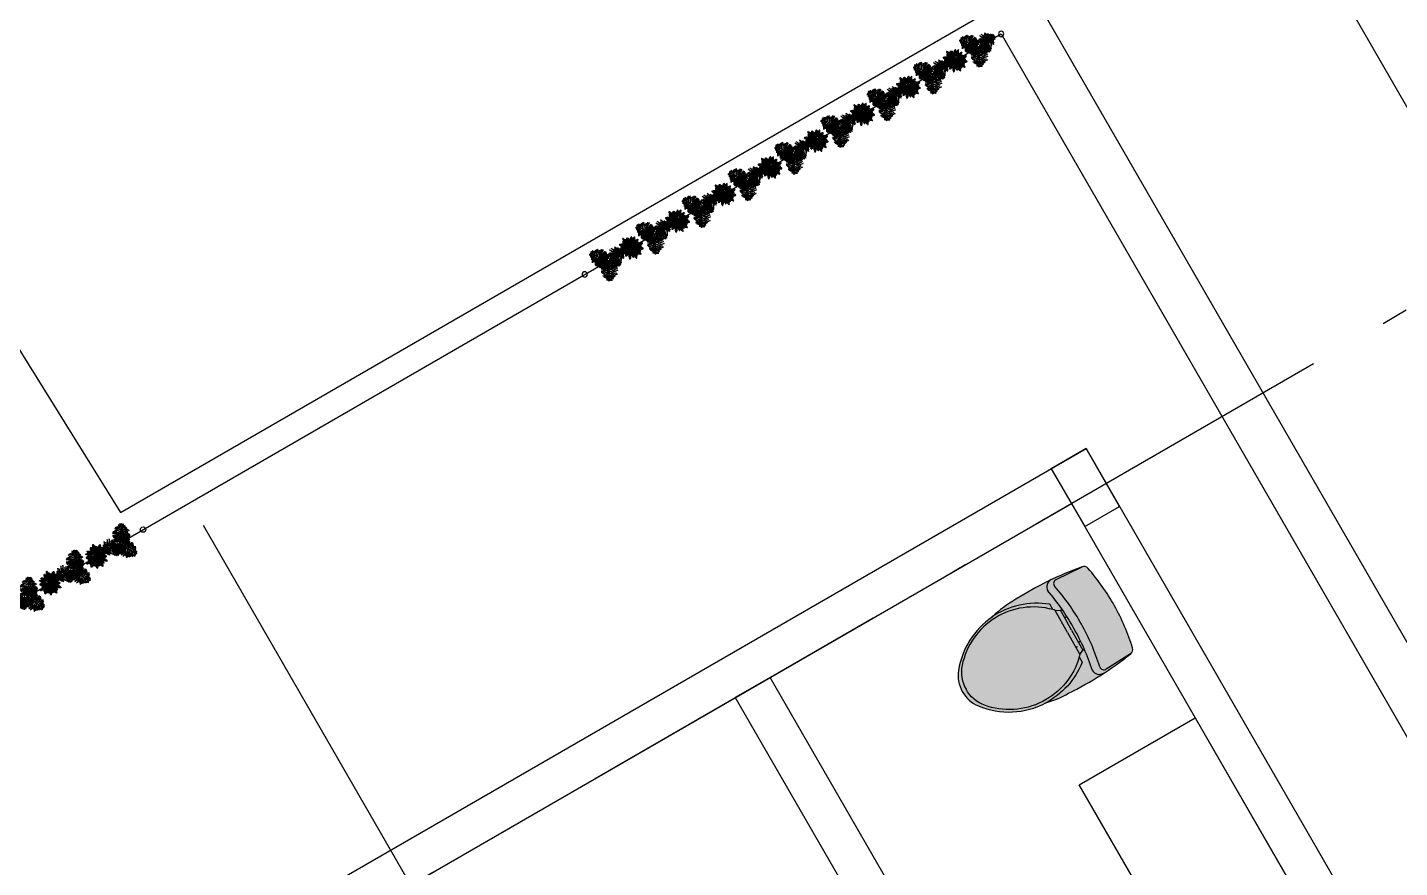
# Model space of a CAD drawing. Header units: metres. Extents: x 97 to 197, y 104 to 205.
# Drawn here: x 101.42 to 106.55, y 147.95 to 151.09 of the extents above; entities that cross this region are included whole.
import ezdxf
from ezdxf.enums import TextEntityAlignment as Align

# ---------------------------------------------------------------- set-up
doc = ezdxf.new("R2010")
doc.units = ezdxf.units.M
doc.linetypes.add('ACAD_ISO10W100', pattern=[18, 12, -3, 0, -3])
doc.linetypes.add('ACAD_ISO12W100', pattern=[21, 12, -3, 0, -3, 0, -3])
for name, color, linetype in [('1-ALV_CORTE', 5, 'Continuous'), ('10-PROJ_SUP', 2, 'ACAD_ISO12W100'), ('13-EST_PILARES', 6, 'Continuous'), ('15-COTAS', 14, 'Continuous'), ('16-EIXOS', 253, 'ACAD_ISO10W100'), ('4-SANIT.', 2, 'Continuous'), ('5-PISO', 1, 'Continuous'), ('6-VEGETAÇÃO', 104, 'Continuous')]:
    doc.layers.add(name, color=color, linetype=linetype)
doc.layers.add('ID-WC', color=7, linetype='Continuous', plot=False)
doc.layers.get('ID-WC').off()
doc.styles.get("Standard").update_dxf_attribs({"font": 'arial.ttf', "height": 2.5})

# ---------------------------------------------------------------- blocks, each defined once
blk = doc.blocks.new('*U38')
at = {"layer": '5-PISO', "ltscale": 0.1}
blk.add_circle((0.0563, 0), 0.01, dxfattribs=at)
blk = doc.blocks.new('*U39')
at = {"layer": '1-ALV_CORTE', "color": 0, "linetype": 'ByBlock', "lineweight": -2, "transparency": 16777216}
for p in [(0.4533, -3.7), (0.5531, -3.7), (0.6529, -3.7), (0.7527, -3.7), (0.8526, -3.7), (0.9524, -3.7), (1.0522, -3.7), (1.1521, -3.7), (1.2519, -3.7), (1.3517, -3.7), (1.4516, -3.7), (1.5514, -3.7), (1.6512, -3.7), (1.7511, -3.7), (1.8509, -3.7), (1.9507, -3.7), (2.0506, -3.7), (2.1504, -3.7), (2.2502, -3.7)]:
    blk.add_blockref('*U38', p, dxfattribs=at)
blk = doc.blocks.new('A$C5E6B4C6F')
at = {"layer": '6-VEGETAÇÃO', "color": 76}
for points in [[(0.357, 1.156, -2.032), (0.303, 1.302, -2.064), (0.415, 1.63, -2.175), (0.231, 1.292, -2.049)], [(0.595, 1.14, -2.069), (0.539, 1.339, -2.115), (0.629, 1.659, -2.22), (0.475, 1.345, -2.105)], [(0.708, 1.124, -2.084), (0.662, 1.376, -2.146), (0.747, 1.632, -2.233), (0.591, 1.377, -2.135)], [(1.482, 1.535, -2.067), (1.345, 1.656, -2.117), (1.097, 1.789, -2.205), (1.417, 1.703, -2.096)], [(1.557, 1.641, -2.048), (1.395, 1.82, -2.109), (1.136, 1.834, -2.194), (1.405, 1.9, -2.11)], [(1.617, 1.726, -2.033), (1.464, 1.918, -2.092), (1.33, 1.988, -2.139), (1.499, 1.959, -2.083)], [(1.395, 1.411, -2.091), (1.402, 1.411, -2.091), (1.64, 1.748, -2.031), (1.632, 1.748, -2.031)], [(1.678, 1.813, -2.089), (1.51, 1.965, -2.183), (1.405, 2.011, -2.201), (1.562, 1.992, -2.214)], [(1.556, 1.648, -2.048), (1.774, 1.585, -2.101), (1.908, 1.441, -2.163), (1.78, 1.66, -2.08)], [(1.721, 1.874, -2.146), (1.59, 2.021, -2.244), (1.711, 1.971, -2.224)], [(1.777, 1.953, -2.259), (1.674, 2.021, -2.303), (1.628, 2.076, -2.362), (1.733, 2.028, -2.352)], [(1.629, 1.743, -2.032), (1.782, 1.718, -2.064), (2.011, 1.456, -2.175), (1.809, 1.784, -2.049)], [(1.633, 1.748, -2.029), (1.64, 1.748, -2.029), (1.76, 1.917, -2.19), (1.752, 1.917, -2.19)], [(1.691, 1.821, -2.104), (1.846, 1.789, -2.2), (1.954, 1.636, -2.209), (1.866, 1.836, -2.236)], [(1.806, 1.994, -2.342), (1.736, 2.07, -2.421), (1.789, 2.063, -2.443)], [(1.778, 1.935, -2.243), (1.871, 1.881, -2.305), (1.934, 1.803, -2.299), (1.865, 1.938, -2.361)], [(1.807, 1.996, -2.35), (1.927, 1.923, -2.425), (1.888, 1.979, -2.436)], [(0.052, 1.184, -2.342), (0.02, 1.085, -2.421), (0, 1.135, -2.443)], [(0.049, 1.184, -2.35), (0.052, 1.325, -2.425), (0.023, 1.263, -2.436)], [(0.145, 1.176, -2.19), (0.152, 1.176, -2.19), (0.041, 1.186, -2.376), (0.033, 1.186, -2.376)], [(0.102, 1.18, -2.259), (0.094, 1.057, -2.303), (0.07, 0.989, -2.362), (0.058, 1.103, -2.352)], [(0.117, 1.189, -2.243), (0.117, 1.297, -2.305), (0.153, 1.391, -2.299), (0.07, 1.263, -2.361)], [(0.198, 1.171, -2.146), (0.136, 0.983, -2.244), (0.119, 1.114, -2.224)], [(0.351, 1.157, -2.029), (0.358, 1.157, -2.029), (0.152, 1.176, -2.19), (0.145, 1.176, -2.19)], [(0.259, 1.171, -2.104), (0.209, 1.321, -2.2), (0.288, 1.491, -2.209), (0.158, 1.315, -2.236)], [(0.272, 1.164, -2.089), (0.224, 0.942, -2.183), (0.237, 0.829, -2.201), (0.175, 0.974, -2.214)], [(0.379, 1.154, -2.033), (0.289, 0.926, -2.092), (0.295, 0.774, -2.139), (0.235, 0.936, -2.083)], [(0.481, 1.145, -2.048), (0.407, 0.915, -2.109), (0.525, 0.683, -2.194), (0.333, 0.884, -2.11)], [(0.762, 1.119, -2.091), (0.769, 1.119, -2.091), (0.359, 1.157, -2.031), (0.351, 1.157, -2.031)], [(0.475, 1.141, -2.048), (0.422, 1.361, -2.101), (0.479, 1.549, -2.163), (0.353, 1.329, -2.08)], [(0.611, 1.133, -2.067), (0.575, 0.954, -2.117), (0.583, 0.673, -2.205), (0.497, 0.993, -2.096)], [(0.796, 1.116, -2.149), (0.756, 1.287, -2.126), (0.781, 1.468, -2.215), (0.703, 1.281, -2.034)], [(1.196, 1.453, -1.072), (1.373, 1.5, -1.059), (1.421, 1.484, -1.129), (1.346, 1.542, -1.001)], [(1.207, 1.531, -0.981), (1.324, 1.574, -0.958), (1.424, 1.573, -1.089), (1.316, 1.62, -0.901)], [(1.502, 1.177, -1.5), (1.501, 1.373, -1.508), (1.382, 1.522, -1.658), (1.541, 1.415, -1.461)], [(1.426, 1.455, -2.084), (1.667, 1.369, -2.146), (1.847, 1.168, -2.233), (1.703, 1.43, -2.135)], [(1.496, 1.546, -2.069), (1.696, 1.494, -2.115), (1.929, 1.256, -2.22), (1.734, 1.547, -2.105)], [(1.567, 1.195, -1.421), (1.577, 1.394, -1.416), (1.543, 1.509, -1.462), (1.612, 1.399, -1.373)], [(1.582, 1.199, -1.406), (1.664, 1.106, -1.383), (1.707, 0.838, -1.514), (1.704, 1.13, -1.326)], [(1.652, 1.219, -1.388), (1.644, 1.403, -1.435), (1.609, 1.487, -1.463), (1.691, 1.394, -1.423)], [(1.354, 0.668, -2.084), (1.159, 0.502, -2.146), (0.894, 0.447, -2.233), (1.193, 0.441, -2.135)], [(1.397, 0.562, -2.069), (1.252, 0.414, -2.115), (0.93, 0.332, -2.22), (1.279, 0.356, -2.105)], [(1.502, 0.348, -2.032), (1.403, 0.228, -2.064), (1.062, 0.161, -2.175), (1.447, 0.171, -2.049)], [(1.456, 0.458, -2.048), (1.292, 0.302, -2.101), (1.1, 0.258, -2.163), (1.354, 0.259, -2.08)], [(1.538, 0.256, -2.104), (1.433, 0.138, -2.2), (1.246, 0.121, -2.209), (1.463, 0.097, -2.236)], [(1.331, 0.717, -2.091), (1.339, 0.717, -2.091), (1.511, 0.343, -2.031), (1.504, 0.343, -2.031)], [(1.395, 0.579, -2.067), (1.568, 0.638, -2.117), (1.807, 0.786, -2.205), (1.573, 0.551, -2.096)], [(1.593, 0.124, -2.243), (1.5, 0.07, -2.305), (1.4, 0.054, -2.299), (1.552, 0.046, -2.361)], [(1.449, 0.461, -2.048), (1.685, 0.512, -2.109), (1.827, 0.73, -2.194), (1.749, 0.463, -2.11)], [(1.492, 0.368, -2.033), (1.735, 0.404, -2.092), (1.863, 0.485, -2.139), (1.753, 0.353, -2.083)], [(1.504, 0.342, -2.029), (1.511, 0.342, -2.029), (1.598, 0.154, -2.19), (1.591, 0.154, -2.19)], [(1.631, 0.067, -2.35), (1.508, 0, -2.425), (1.576, 0.006, -2.436)], [(1.537, 0.27, -2.089), (1.753, 0.34, -2.183), (1.845, 0.408, -2.201), (1.75, 0.282, -2.214)], [(1.568, 0.203, -2.146), (1.762, 0.243, -2.244), (1.657, 0.163, -2.224)], [(1.591, 0.154, -2.19), (1.598, 0.154, -2.19), (1.645, 0.053, -2.376), (1.638, 0.053, -2.376)], [(1.609, 0.115, -2.259), (1.719, 0.17, -2.303), (1.79, 0.183, -2.362), (1.697, 0.116, -2.352)], [(1.63, 0.07, -2.342), (1.731, 0.092, -2.421), (1.698, 0.049, -2.443)]]:
    blk.add_3dface(points, dxfattribs=at)
at = {"layer": '6-VEGETAÇÃO'}
for points in [[(1.206, 1.516, -0.996), (1.024, 1.596, -0.991), (1.003, 1.606, -1.037), (1.032, 1.631, -0.948)], [(1.214, 1.604, -0.963), (1.039, 1.663, -1.01), (1.047, 1.66, -1.038), (1.065, 1.703, -0.998)], [(1.372, 1.379, -2.153), (1.289, 1.475, -2.153), (1.073, 1.642, -2.248), (1.268, 1.547, -2.101)], [(1.23, 1.762, -0.967), (1.133, 1.78, -1), (1.08, 1.812, -1.029), (1.171, 1.816, -1.007)], [(1.41, 1.433, -2.085), (1.238, 1.599, -2.149), (1.14, 1.664, -2.184), (1.367, 1.566, -2.106)], [(1.235, 1.816, -0.991), (1.158, 1.859, -1.031), (1.199, 1.877, -1.03)], [(1.22, 1.616, -0.965), (1.342, 1.671, -0.989), (1.417, 1.659, -1.037), (1.338, 1.715, -0.98)], [(1.226, 1.716, -0.948), (1.233, 1.716, -0.948), (1.245, 1.837, -1.002), (1.238, 1.837, -1.002)], [(1.237, 1.748, -0.966), (1.325, 1.761, -1.002), (1.351, 1.746, -1.016), (1.299, 1.807, -1.012)], [(0.841, 0.796, -1.406), (0.726, 0.843, -1.383), (0.569, 1.065, -1.514), (0.701, 0.804, -1.326)], [(0.775, 0.742, -1.39), (0.647, 0.784, -1.414), (0.584, 0.917, -1.462), (0.621, 0.749, -1.405)], [(0.735, 1.122, -2.085), (0.678, 0.89, -2.149), (0.67, 0.773, -2.184), (0.642, 1.017, -2.106)], [(0.955, 0.903, -1.59), (0.806, 0.977, -1.573), (0.644, 1.183, -1.686), (0.774, 0.949, -1.523)], [(0.903, 0.846, -1.497), (0.741, 0.931, -1.484), (0.648, 1.055, -1.554), (0.731, 0.882, -1.426)], [(0.801, 1.116, -2.153), (0.759, 0.996, -2.153), (0.723, 0.725, -2.248), (0.708, 0.941, -2.101)], [(1.014, 0.95, -1.677), (0.836, 1.056, -1.674), (0.712, 1.227, -1.775), (0.805, 1.022, -1.619)], [(1.072, 1.091, -2.61), (1.08, 1.091, -2.61), (0.769, 1.119, -2.09), (0.762, 1.119, -2.09)], [(0.881, 1.108, -2.288), (0.835, 1.005, -2.271), (0.803, 0.803, -2.333), (0.797, 1.025, -2.198)], [(0.876, 1.104, -2.283), (0.841, 1.252, -2.262), (0.872, 1.481, -2.373), (0.804, 1.331, -2.219)], [(1.048, 0.981, -1.78), (0.935, 1.058, -1.728), (0.826, 1.156, -1.795), (0.93, 1.042, -1.629)], [(1.069, 0.994, -1.927), (0.971, 1.061, -1.881), (0.833, 1.185, -1.964), (0.915, 1.092, -1.822)], [(1.041, 0.974, -1.717), (1.049, 0.974, -1.717), (0.846, 0.794, -1.401), (0.839, 0.794, -1.401)], [(0.954, 1.101, -2.41), (0.9, 0.999, -2.381), (0.862, 0.841, -2.408), (0.863, 1.008, -2.316)], [(0.949, 1.102, -2.406), (0.922, 1.223, -2.391), (0.948, 1.371, -2.474), (0.888, 1.232, -2.335)], [(0.903, 0.851, -1.5), (0.99, 0.676, -1.508), (1.164, 0.595, -1.658), (0.973, 0.621, -1.461)], [(1.082, 1.011, -2.061), (1.002, 1.066, -2.026), (0.914, 1.148, -2.092), (0.991, 1.062, -1.964)], [(1.191, 1.364, -1.175), (1.049, 1.403, -1.197), (0.924, 1.423, -1.28), (1.079, 1.451, -1.128)], [(1.18, 1.253, -1.362), (1.084, 1.284, -1.342), (0.937, 1.329, -1.4), (1.039, 1.307, -1.275)], [(1.287, 0.824, -2.283), (1.176, 0.719, -2.262), (0.963, 0.632, -2.373), (1.127, 0.648, -2.219)], [(0.967, 0.908, -1.6), (1.045, 0.782, -1.622), (1.195, 0.618, -1.705), (0.99, 0.768, -1.553)], [(1.183, 1.282, -1.27), (0.999, 1.341, -1.291), (0.973, 1.349, -1.318), (1.1, 1.353, -1.229)], [(1.199, 1.449, -1.075), (1.016, 1.518, -1.083), (0.994, 1.522, -1.233), (1.09, 1.57, -1.036)], [(1.178, 1.229, -1.509), (1.095, 1.259, -1.473), (1.001, 1.293, -1.507), (1.108, 1.268, -1.395)], [(1.252, 0.888, -2.406), (1.161, 0.804, -2.391), (1.019, 0.752, -2.474), (1.171, 0.77, -2.335)], [(1.028, 0.962, -1.695), (1.124, 0.795, -1.716), (1.182, 0.721, -1.743), (1.041, 0.854, -1.654)], [(1.175, 1.208, -1.643), (1.093, 1.24, -1.593), (1.034, 1.269, -1.595), (1.098, 1.25, -1.522)], [(1.109, 1.035, -2.285), (1.117, 1.035, -2.285), (1.049, 0.974, -1.717), (1.041, 0.974, -1.717)], [(1.05, 0.982, -1.787), (1.1, 0.895, -1.767), (1.222, 0.711, -1.825), (1.117, 0.847, -1.7)], [(1.068, 0.998, -1.934), (1.109, 0.92, -1.898), (1.199, 0.782, -1.932), (1.093, 0.923, -1.82)], [(1.072, 1.091, -2.61), (1.08, 1.091, -2.61), (1.17, 1.082, -3.235), (1.163, 1.082, -3.235)], [(1.084, 1.012, -2.068), (1.123, 0.933, -2.018), (1.192, 0.821, -2.02), (1.112, 0.929, -1.947)], [(1.325, 1.313, -2.288), (1.259, 1.405, -2.271), (1.1, 1.534, -2.333), (1.296, 1.428, -2.198)], [(1.283, 1.253, -2.41), (1.221, 1.351, -2.381), (1.104, 1.463, -2.408), (1.248, 1.379, -2.316)], [(1.109, 1.035, -2.285), (1.117, 1.035, -2.285), (1.172, 1.084, -2.985), (1.164, 1.084, -2.985)], [(1.215, 1.156, -2.61), (1.222, 1.156, -2.61), (1.17, 1.082, -3.235), (1.163, 1.082, -3.235)], [(1.2, 1, -2.61), (1.208, 1, -2.61), (1.17, 1.082, -3.235), (1.163, 1.082, -3.235)], [(1.236, 1.104, -2.285), (1.243, 1.104, -2.285), (1.172, 1.084, -2.985), (1.164, 1.084, -2.985)], [(1.172, 1.174, -1.86), (1.18, 1.174, -1.86), (1.172, 1.1, -2.56), (1.165, 1.1, -2.56)], [(1.172, 1.174, -1.86), (1.18, 1.174, -1.86), (1.189, 1.265, -1.292), (1.181, 1.265, -1.292)], [(1.174, 1.231, -1.502), (1.225, 1.249, -1.456), (1.41, 1.25, -1.539), (1.287, 1.263, -1.397)], [(1.176, 1.21, -1.636), (1.205, 1.224, -1.601), (1.326, 1.223, -1.667), (1.211, 1.234, -1.539)], [(1.18, 1.255, -1.355), (1.249, 1.275, -1.303), (1.396, 1.276, -1.37), (1.242, 1.29, -1.204)], [(1.181, 1.265, -1.292), (1.189, 1.265, -1.292), (1.215, 1.535, -0.976), (1.208, 1.535, -0.976)], [(1.185, 1.3, -1.252), (1.387, 1.343, -1.249), (1.49, 1.314, -1.35), (1.387, 1.39, -1.194)], [(1.196, 1.375, -1.165), (1.356, 1.422, -1.148), (1.511, 1.392, -1.261), (1.36, 1.464, -1.098)], [(1.2, 1, -2.61), (1.208, 1, -2.61), (1.339, 0.717, -2.09), (1.331, 0.717, -2.09)], [(1.215, 1.156, -2.61), (1.222, 1.156, -2.61), (1.402, 1.411, -2.09), (1.395, 1.411, -2.09)], [(1.236, 1.104, -2.285), (1.243, 1.104, -2.285), (1.331, 1.128, -1.717), (1.324, 1.128, -1.717)], [(1.25, 0.893, -2.41), (1.366, 0.897, -2.381), (1.522, 0.943, -2.408), (1.377, 0.861, -2.316)], [(1.269, 1.113, -2.068), (1.269, 1.202, -2.018), (1.257, 1.332, -2.02), (1.28, 1.2, -1.947)], [(1.289, 1.119, -1.934), (1.287, 1.207, -1.898), (1.267, 1.371, -1.932), (1.3, 1.197, -1.82)], [(1.271, 1.114, -2.061), (1.318, 1.029, -2.026), (1.361, 0.916, -2.092), (1.33, 1.027, -1.964)], [(1.312, 1.125, -1.787), (1.306, 1.226, -1.767), (1.278, 1.444, -1.825), (1.313, 1.276, -1.7)], [(1.281, 0.826, -2.288), (1.393, 0.838, -2.271), (1.584, 0.911, -2.333), (1.395, 0.794, -2.198)], [(1.286, 1.257, -2.406), (1.405, 1.22, -2.391), (1.52, 1.124, -2.474), (1.429, 1.246, -2.335)], [(1.29, 1.123, -1.927), (1.348, 1.019, -1.881), (1.417, 0.847, -1.964), (1.384, 0.967, -1.822)], [(1.341, 1.133, -1.695), (1.329, 1.325, -1.716), (1.31, 1.418, -1.743), (1.377, 1.236, -1.654)], [(1.315, 1.126, -1.78), (1.381, 1.006, -1.728), (1.435, 0.87, -1.795), (1.393, 1.018, -1.629)], [(1.315, 0.753, -2.153), (1.439, 0.777, -2.153), (1.692, 0.881, -2.248), (1.512, 0.759, -2.101)], [(1.324, 1.32, -2.283), (1.47, 1.276, -2.262), (1.653, 1.135, -2.373), (1.557, 1.269, -2.219)], [(1.343, 0.692, -2.085), (1.572, 0.759, -2.149), (1.677, 0.811, -2.184), (1.479, 0.664, -2.106)], [(1.42, 1.155, -1.6), (1.405, 1.302, -1.622), (1.344, 1.516, -1.705), (1.461, 1.291, -1.553)], [(1.358, 1.138, -1.677), (1.471, 0.964, -1.674), (1.506, 0.756, -1.775), (1.514, 0.981, -1.619)], [(1.375, 1.383, -2.149), (1.543, 1.333, -2.126), (1.687, 1.221, -2.215), (1.565, 1.381, -2.034)], [(1.432, 1.154, -1.59), (1.533, 1.021, -1.573), (1.587, 0.765, -1.686), (1.574, 1.032, -1.523)], [(1.505, 1.182, -1.497), (1.612, 1.034, -1.484), (1.64, 0.882, -1.554), (1.642, 1.074, -1.426)], [(1.585, 1.2, -1.4), (1.593, 1.2, -1.4), (1.768, 1.249, -1.373), (1.761, 1.249, -1.373)], [(1.666, 1.218, -1.39), (1.761, 1.124, -1.414), (1.759, 0.977, -1.462), (1.801, 1.144, -1.405)], [(1.715, 1.236, -1.379), (1.726, 1.399, -1.416), (1.768, 1.304, -1.384)], [(1.761, 1.249, -1.373), (1.768, 1.249, -1.373), (1.886, 1.281, -1.427), (1.878, 1.281, -1.427)], [(1.805, 1.261, -1.392), (1.787, 1.358, -1.425), (1.798, 1.419, -1.454), (1.834, 1.335, -1.432)], [(1.795, 1.249, -1.391), (1.838, 1.172, -1.427), (1.839, 1.092, -1.441), (1.872, 1.213, -1.437)], [(1.858, 1.276, -1.416), (1.87, 1.363, -1.456), (1.902, 1.332, -1.455)], [(1.862, 1.277, -1.42), (1.915, 1.175, -1.465), (1.92, 1.23, -1.458)], [(0.625, 0.603, -1.42), (0.532, 0.67, -1.465), (0.552, 0.619, -1.458)], [(0.673, 0.657, -1.391), (0.599, 0.707, -1.427), (0.563, 0.778, -1.441), (0.587, 0.655, -1.437)], [(0.703, 0.673, -1.373), (0.71, 0.673, -1.373), (0.619, 0.591, -1.427), (0.612, 0.591, -1.427)], [(0.628, 0.605, -1.416), (0.656, 0.522, -1.456), (0.614, 0.535, -1.455)], [(0.668, 0.642, -1.392), (0.728, 0.563, -1.425), (0.745, 0.503, -1.454), (0.675, 0.562, -1.432)], [(0.839, 0.794, -1.4), (0.846, 0.794, -1.4), (0.71, 0.672, -1.373), (0.703, 0.672, -1.373)], [(0.738, 0.704, -1.379), (0.8, 0.553, -1.416), (0.721, 0.619, -1.384)], [(0.787, 0.747, -1.388), (0.876, 0.585, -1.435), (0.944, 0.526, -1.463), (0.829, 0.573, -1.423)], [(0.853, 0.806, -1.421), (0.932, 0.624, -1.416), (1.014, 0.536, -1.462), (0.903, 0.604, -1.373)], [(1.317, 0.748, -2.149), (1.189, 0.628, -2.126), (1.02, 0.559, -2.215), (1.22, 0.585, -2.034)]]:
    blk.add_3dface(points, dxfattribs=at)
blk = doc.blocks.new('A$C67B00017')
at = {"layer": '6-VEGETAÇÃO', "color": 153}
for p, q in [((0.3, 1.71), (0.23, 1.68)), ((0.26, 1.79), (0.29, 1.73)), ((0.35, 1.67), (0.27, 1.63)), ((0.31, 1.78), (0.36, 1.69)), ((0.42, 1.62), (0.31, 1.58)), ((0.33, 1.49), (0.38, 1.43)), ((0.4, 1.39), (0.33, 1.34)), ((0.46, 1.59), (0.35, 1.54)), ((0.37, 1.75), (0.43, 1.64)), ((0.48, 1.36), (0.38, 1.3)), ((0.4, 1.49), (0.48, 1.39)), ((0.45, 1.7), (0.47, 1.6)), ((0.48, 1.47), (0.58, 1.34)), ((0.5, 1.63), (0.49, 1.57)), ((0.6, 1.72), (0.51, 1.72)), ((0.53, 1.58), (0.53, 1.55)), ((0.66, 1.66), (0.54, 1.65)), ((0.72, 1.58), (0.57, 1.56)), ((0.58, 1.84), (0.6, 1.76)), ((0.66, 2.05), (0.59, 2.06)), ((0.59, 1.43), (0.64, 1.31)), ((0.69, 1.99), (0.6, 2)), ((0.72, 1.91), (0.61, 1.93)), ((0.76, 1.52), (0.61, 1.5)), ((0.74, 1.86), (0.62, 1.87)), ((0.65, 1.81), (0.67, 1.68)), ((0.66, 2.14), (0.66, 2.08)), ((0.78, 1.48), (0.68, 1.45)), ((0.68, 1.36), (0.68, 1.28)), ((0.7, 2.1), (0.7, 2)), ((0.71, 1.75), (0.74, 1.59)), ((0.74, 2.05), (0.74, 1.92)), ((0.81, 1.43), (0.74, 1.41)), ((0.79, 1.97), (0.75, 1.87)), ((0.8, 1.88), (0.77, 1.84)), ((0.78, 1.66), (0.77, 1.53)), ((0.8, 1.82), (0.78, 1.8)), ((0.83, 1.56), (0.8, 1.49)), ((0.96, 1.73), (0.82, 1.78)), ((0.97, 1.66), (0.82, 1.71)), ((0.88, 1.41), (0.82, 1.4)), ((0.94, 1.83), (0.83, 1.88)), ((0.84, 1.48), (0.83, 1.45)), ((0.93, 1.91), (0.84, 1.95)), ((0.91, 1.37), (0.84, 1.36)), ((0.87, 1.48), (0.88, 1.43)), ((0.91, 1.46), (0.92, 1.38)), ((0.96, 2.03), (0.94, 1.95)), ((0.94, 1.42), (0.96, 1.32)), ((1, 1.97), (0.97, 1.84)), ((1.03, 1.89), (0.98, 1.74)), ((1.06, 1.77), (0.98, 1.67)), ((0.99, 1.36), (0.98, 1.28)), ((1.05, 1.66), (0.99, 1.62)), ((1.02, 1.59), (0.99, 1.56)), ((1.09, 1.37), (1.01, 1.42)), ((1.12, 1.97), (1.02, 2.04)), ((1.09, 1.41), (1.02, 1.47)), ((1.13, 2.03), (1.03, 2.09)), ((1.1, 1.47), (1.05, 1.52)), ((1.13, 2.11), (1.06, 2.16)), ((1.13, 2.17), (1.07, 2.22)), ((1.11, 1.53), (1.07, 1.56)), ((1.13, 1.36), (1.09, 1.34)), ((1.16, 1.42), (1.1, 1.37)), ((1.17, 1.49), (1.11, 1.41)), ((1.15, 1.91), (1.12, 1.89)), ((1.15, 1.59), (1.12, 1.54)), ((1.16, 1.54), (1.12, 1.48)), ((1.21, 2.04), (1.13, 1.97)), ((1.18, 1.96), (1.13, 1.94)), ((1.21, 2.14), (1.14, 2.03)), ((1.14, 1.81), (1.21, 1.69)), ((1.18, 2.25), (1.15, 2.2)), ((1.2, 2.2), (1.15, 2.11)), ((1.15, 1.69), (1.2, 1.65)), ((1.16, 1.62), (1.19, 1.59)), ((1.17, 1.92), (1.21, 1.76)), ((1.2, 1.99), (1.23, 1.87)), ((1.22, 1.68), (1.37, 1.73)), ((1.23, 1.76), (1.37, 1.8)), ((1.24, 2.05), (1.26, 1.97)), ((1.25, 1.86), (1.37, 1.9)), ((1.28, 1.94), (1.36, 1.97)), ((1.28, 1.5), (1.29, 1.46)), ((1.3, 1.57), (1.33, 1.5)), ((1.31, 1.44), (1.37, 1.42)), ((1.34, 1.49), (1.44, 1.45)), ((1.36, 1.67), (1.36, 1.54)), ((1.37, 1.53), (1.52, 1.49)), ((1.44, 1.76), (1.4, 1.6)), ((1.41, 1.58), (1.56, 1.55)), ((1.48, 1.9), (1.42, 2)), ((1.48, 1.83), (1.45, 1.83)), ((1.51, 1.94), (1.46, 2.04)), ((1.51, 1.8), (1.47, 1.68)), ((1.53, 1.86), (1.48, 1.86)), ((1.48, 1.66), (1.6, 1.64)), ((1.6, 1.92), (1.5, 1.89)), ((1.56, 2.01), (1.51, 2.09)), ((1.51, 1.41), (1.52, 1.37)), ((1.64, 2), (1.53, 1.94)), ((1.53, 1.35), (1.59, 1.32)), ((1.54, 1.72), (1.63, 1.7)), ((1.54, 1.48), (1.55, 1.41)), ((1.59, 2.07), (1.55, 2.14)), ((1.57, 1.83), (1.55, 1.76)), ((1.57, 1.4), (1.66, 1.34)), ((1.66, 2.07), (1.58, 2.01)), ((1.6, 1.57), (1.59, 1.44)), ((1.6, 1.43), (1.74, 1.38)), ((1.67, 2.12), (1.61, 2.09)), ((1.69, 1.65), (1.64, 1.5)), ((1.65, 1.48), (1.79, 1.43)), ((1.77, 1.69), (1.72, 1.57)), ((1.73, 1.55), (1.84, 1.51)), ((1.79, 1.6), (1.88, 1.57)), ((1.84, 1.71), (1.8, 1.63)), ((1.8, 1.31), (1.84, 1.43)), ((1.85, 1.32), (1.89, 1.43)), ((1.94, 1.34), (1.96, 1.43)), ((2, 1.36), (2.02, 1.42)), ((2.09, 1.33), (2.03, 1.35)), ((0.09, 1.2), (0.15, 1.17)), ((0.17, 1.15), (0.13, 1.1)), ((0.15, 1.22), (0.23, 1.17)), ((0.24, 1.15), (0.18, 1.07)), ((0.21, 1.23), (0.32, 1.16)), ((0.32, 1.14), (0.25, 1.05)), ((0.3, 1.22), (0.37, 1.14)), ((0.37, 1.13), (0.3, 1.03)), ((0.43, 0.86), (0.35, 0.9)), ((0.37, 0.76), (0.42, 0.82)), ((0.39, 1.19), (0.41, 1.14)), ((0.51, 0.9), (0.4, 0.95)), ((0.44, 1.16), (0.45, 1.13)), ((0.44, 0.77), (0.51, 0.87)), ((0.57, 1.32), (0.45, 1.24)), ((0.6, 0.95), (0.47, 1.02)), ((0.48, 0.6), (0.56, 0.62)), ((0.64, 1.29), (0.51, 1.2)), ((0.51, 0.66), (0.64, 0.69)), ((0.66, 0.99), (0.52, 1.07)), ((0.52, 0.79), (0.61, 0.93)), ((0.57, 0.73), (0.73, 0.75)), ((0.68, 1.26), (0.6, 1.19)), ((0.6, 0.62), (0.6, 0.53)), ((0.69, 1.02), (0.61, 1.09)), ((0.62, 0.85), (0.66, 0.97)), ((0.66, 0.8), (0.79, 0.79)), ((0.66, 0.67), (0.67, 0.56)), ((0.73, 0.25), (0.66, 0.24)), ((0.78, 0.39), (0.67, 0.37)), ((0.76, 0.31), (0.67, 0.3)), ((0.73, 1.24), (0.68, 1.19)), ((0.74, 1.05), (0.68, 1.09)), ((0.8, 0.44), (0.68, 0.42)), ((0.7, 0.93), (0.7, 1)), ((0.73, 1.3), (0.73, 1.26)), ((0.75, 0.99), (0.74, 1.03)), ((0.74, 0.74), (0.76, 0.59)), ((0.74, 0.16), (0.74, 0.22)), ((0.76, 0.84), (0.83, 0.82)), ((0.78, 0.2), (0.77, 0.3)), ((0.85, 0.96), (0.8, 0.97)), ((0.8, 0.78), (0.82, 0.63)), ((0.82, 0.26), (0.8, 0.38)), ((0.85, 0.34), (0.81, 0.44)), ((0.89, 1), (0.82, 1.01)), ((0.86, 0.43), (0.82, 0.47)), ((0.85, 0.49), (0.83, 0.51)), ((0.93, 1.05), (0.84, 1.06)), ((0.84, 0.89), (0.85, 0.94)), ((0.84, 0.86), (0.87, 0.85)), ((0.84, 0.8), (0.87, 0.7)), ((0.94, 1.31), (0.85, 1.31)), ((0.97, 1.27), (0.87, 1.27)), ((0.96, 1.08), (0.87, 1.1)), ((0.88, 0.91), (0.9, 0.98)), ((0.89, 0.83), (0.91, 0.76)), ((1.04, 0.66), (0.91, 0.58)), ((0.92, 0.94), (0.94, 1.04)), ((1.04, 0.59), (0.92, 0.51)), ((1.05, 0.48), (0.94, 0.42)), ((0.97, 0.99), (0.96, 1.07)), ((1.04, 0.4), (0.96, 0.35)), ((1, 1.05), (0.98, 1.1)), ((1.01, 1.3), (0.99, 1.26)), ((1.01, 1.1), (1, 1.12)), ((1.02, 1.25), (1.01, 1.23)), ((1.05, 1.04), (1.09, 1.07)), ((1.05, 0.97), (1.09, 1.04)), ((1.09, 0.74), (1.05, 0.76)), ((1.06, 0.9), (1.09, 0.99)), ((1.12, 0.67), (1.06, 0.7)), ((1.15, 0.56), (1.06, 0.65)), ((1.09, 0.29), (1.06, 0.37)), ((1.07, 1.08), (1.09, 1.1)), ((1.14, 0.44), (1.07, 0.58)), ((1.12, 0.36), (1.07, 0.47)), ((1.11, 1.32), (1.08, 1.31)), ((1.08, 0.85), (1.1, 0.93)), ((1.1, 1.04), (1.19, 1.01)), ((1.11, 1), (1.19, 0.96)), ((1.11, 0.81), (1.12, 0.86)), ((1.12, 0.93), (1.19, 0.91)), ((1.13, 0.88), (1.18, 0.86)), ((1.17, 0.29), (1.24, 0.37)), ((1.19, 1.15), (1.18, 1.17)), ((1.18, 0.2), (1.23, 0.31)), ((1.19, 0.38), (1.24, 0.41)), ((1.19, 0.14), (1.23, 0.23)), ((1.22, 1.12), (1.21, 1.16)), ((1.21, 0.43), (1.24, 0.45)), ((1.22, 0.09), (1.24, 0.14)), ((1.23, 0.72), (1.25, 0.76)), ((1.24, 1.16), (1.31, 1.23)), ((1.28, 1.08), (1.24, 1.15)), ((1.25, 0.65), (1.28, 0.72)), ((1.25, 0.37), (1.36, 0.32)), ((1.25, 0.32), (1.35, 0.26)), ((1.25, 0.23), (1.33, 0.19)), ((1.26, 0.78), (1.33, 0.8)), ((1.26, 0.17), (1.32, 0.13)), ((1.3, 0.73), (1.4, 0.76)), ((1.3, 0.55), (1.31, 0.68)), ((1.32, 0.69), (1.47, 0.71)), ((1.34, 1.13), (1.4, 1.17)), ((1.4, 1.06), (1.34, 1.11)), ((1.37, 0.46), (1.34, 0.62)), ((1.36, 0.63), (1.51, 0.65)), ((1.39, 1.11), (1.44, 1.15)), ((1.44, 1.06), (1.41, 1.1)), ((1.44, 0.41), (1.41, 0.53)), ((1.43, 0.55), (1.54, 0.57)), ((1.48, 0.49), (1.57, 0.5)), ((1.5, 0.37), (1.48, 0.45)), ((1.52, 0.95), (1.49, 0.92)), ((1.6, 0.95), (1.54, 0.91)), ((1.58, 1.08), (1.57, 1.11)), ((1.58, 0.88), (1.59, 0.72)), ((1.71, 0.93), (1.59, 0.89)), ((1.61, 0.59), (1.62, 0.62)), ((1.65, 1.04), (1.62, 1.1)), ((1.62, 0.53), (1.64, 0.58)), ((1.64, 0.85), (1.66, 0.7)), ((1.82, 0.88), (1.65, 0.87)), ((1.65, 0.45), (1.66, 0.55)), ((1.66, 1.12), (1.75, 1.24)), ((1.76, 1), (1.67, 1.1)), ((1.67, 0.56), (1.79, 0.57)), ((1.71, 0.38), (1.69, 0.5)), ((1.7, 0.52), (1.82, 0.53)), ((1.75, 1.27), (1.73, 1.29)), ((1.74, 1.11), (1.82, 1.23)), ((1.88, 1), (1.74, 1.08)), ((1.74, 0.81), (1.75, 0.69)), ((1.76, 0.33), (1.74, 0.43)), ((1.75, 0.45), (1.84, 0.46)), ((1.88, 0.83), (1.76, 0.83)), ((1.81, 1.25), (1.77, 1.3)), ((1.79, 0.4), (1.86, 0.4)), ((1.8, 0.31), (1.79, 0.37)), ((1.89, 1.25), (1.8, 1.3)), ((1.81, 0.77), (1.83, 0.68)), ((1.84, 1.1), (1.9, 1.2)), ((1.96, 1.02), (1.85, 1.08)), ((1.93, 0.78), (1.85, 0.78)), ((1.98, 1.27), (1.86, 1.3)), ((1.92, 1.1), (1.98, 1.18)), ((2.04, 1.3), (1.94, 1.32)), ((2.03, 1.04), (1.95, 1.08))]:
    blk.add_line(p, q, dxfattribs=at)
at = {"layer": '6-VEGETAÇÃO', "color": 210}
blk.add_line((1.13, 1.24), (1.25, 1.34), dxfattribs=at)
at = {"layer": '6-VEGETAÇÃO', "color": 253}
for p, q in [((1.28, 1.15), (1.35, 1.21)), ((1.35, 1.06), (1.28, 1.13))]:
    blk.add_line(p, q, dxfattribs=at)
at = {"layer": '6-VEGETAÇÃO', "color": 153}
for points in [[(0.56, 1.49), (0.38, 1.52), (0.17, 1.75), (0.15, 1.78), (0.39, 1.76), (0.56, 1.54), (0.59, 1.48)], [(0.79, 1.2), (0.56, 1.18), (0.23, 1.42), (0.2, 1.44), (0.5, 1.49), (0.77, 1.25), (0.83, 1.19)], [(0.56, 1.5), (0.37, 1.67), (0.17, 1.79)], [(0.22, 1.75), (0.19, 1.74)], [(0.23, 1.77), (0.22, 1.79)], [(0.79, 1.22), (0.5, 1.37), (0.23, 1.46)], [(0.29, 1.43), (0.26, 1.41)], [(0.3, 1.45), (0.28, 1.48)], [(0.84, 1.37), (0.64, 1.46), (0.46, 1.83), (0.45, 1.86), (0.73, 1.76), (0.86, 1.42), (0.89, 1.34)], [(0.85, 1.38), (0.68, 1.65), (0.48, 1.87)], [(0.52, 1.81), (0.49, 1.81)], [(0.55, 1.82), (0.54, 1.86)], [(0.78, 1.73), (0.64, 1.84), (0.57, 2.15), (0.56, 2.18), (0.76, 2.05), (0.8, 1.77), (0.81, 1.71)], [(0.61, 2.13), (0.58, 2.13)], [(0.79, 1.74), (0.7, 1.98), (0.59, 2.18)], [(0.63, 2.13), (0.63, 2.16)], [(0.97, 1.48), (0.83, 1.67), (0.85, 2.07), (0.86, 2.11), (1.06, 1.88), (1.01, 1.53), (1, 1.44)], [(1.02, 1.19), (0.92, 1.36), (0.81, 1.5)], [(0.83, 1.46), (0.81, 1.46)], [(0.84, 1.47), (0.84, 1.49)], [(0.9, 2.03), (0.87, 2.04)], [(0.99, 1.5), (0.96, 1.81), (0.88, 2.1)], [(0.92, 2.03), (0.93, 2.06)], [(1.09, 1.84), (1.02, 2), (1.1, 2.31), (1.11, 2.33), (1.23, 2.13), (1.13, 1.86), (1.11, 1.8)], [(1.07, 1.27), (1.11, 1.46), (1.12, 1.64)], [(1.21, 1.51), (1.36, 1.69), (1.36, 2.09), (1.35, 2.13), (1.14, 1.91), (1.17, 1.56), (1.18, 1.47)], [(1.11, 1.6), (1.09, 1.61)], [(1.11, 1.84), (1.14, 2.09), (1.13, 2.32)], [(1.13, 2.26), (1.11, 2.28)], [(1.12, 1.59), (1.14, 1.61)], [(1.15, 2.26), (1.16, 2.29)], [(1.2, 1.52), (1.24, 1.84), (1.32, 2.12)], [(1.27, 1.38), (1.48, 1.46), (1.69, 1.81), (1.7, 1.84), (1.41, 1.76), (1.26, 1.44), (1.22, 1.36)], [(1.26, 1.4), (1.46, 1.65), (1.67, 1.85)], [(1.4, 1.79), (1.41, 1.97), (1.62, 2.21), (1.64, 2.22), (1.65, 1.99), (1.45, 1.79), (1.39, 1.75)], [(1.41, 1.79), (1.56, 2), (1.65, 2.2)], [(1.48, 1.3), (1.71, 1.35), (1.95, 1.67), (1.97, 1.7), (1.67, 1.66), (1.48, 1.36), (1.44, 1.28)], [(1.48, 1.32), (1.7, 1.54), (1.94, 1.71)], [(1.62, 2.15), (1.61, 2.18)], [(1.61, 1.81), (1.62, 1.85)], [(1.63, 1.8), (1.66, 1.79)], [(1.66, 1.3), (1.8, 1.42), (2.12, 1.42), (2.15, 1.42), (1.98, 1.25), (1.7, 1.27), (1.63, 1.28)], [(1.64, 2.14), (1.66, 2.16)], [(1.67, 1.29), (1.92, 1.33), (2.14, 1.4)], [(1.87, 1.68), (1.89, 1.71)], [(1.89, 1.66), (1.92, 1.65)], [(2.08, 1.38), (2.09, 1.41)], [(2.09, 1.37), (2.11, 1.36)], [(0.51, 1.1), (0.34, 1.03), (0.03, 1.13), (0.01, 1.14), (0.22, 1.24), (0.48, 1.14), (0.54, 1.11)], [(0.5, 1.11), (0.25, 1.15), (0.02, 1.16)], [(0.09, 1.17), (0.06, 1.18)], [(0.08, 1.15), (0.06, 1.13)], [(0.79, 1.1), (0.56, 1.09), (0.26, 0.81), (0.24, 0.79), (0.54, 0.78), (0.78, 1.04), (0.84, 1.11)], [(0.79, 1.08), (0.53, 0.9), (0.27, 0.77)], [(0.33, 0.81), (0.3, 0.83)], [(0.34, 0.79), (0.32, 0.76)], [(0.95, 0.86), (0.86, 0.65), (0.49, 0.48), (0.46, 0.47), (0.56, 0.75), (0.89, 0.88), (0.98, 0.91)], [(0.93, 0.87), (0.67, 0.7), (0.46, 0.5)], [(0.5, 0.56), (0.46, 0.55)], [(0.51, 0.54), (0.52, 0.51)], [(0.83, 0.58), (0.7, 0.46), (0.65, 0.14), (0.65, 0.11), (0.84, 0.26), (0.86, 0.54), (0.86, 0.61)], [(0.84, 0.57), (0.77, 0.33), (0.67, 0.12)], [(0.69, 0.17), (0.67, 0.17)], [(0.71, 0.17), (0.71, 0.14)], [(1.02, 1.17), (0.88, 1.12), (0.76, 0.9), (0.76, 0.88), (0.93, 0.93), (1.02, 1.14), (1.04, 1.19)], [(1.02, 1.16), (0.9, 1), (0.77, 0.88)], [(0.8, 0.91), (0.78, 0.91)], [(0.81, 0.9), (0.81, 0.88)], [(1.02, 0.83), (0.91, 0.63), (0.99, 0.23), (1, 0.2), (1.16, 0.45), (1.07, 0.79), (1.04, 0.88)], [(1.03, 0.28), (1, 0.27)], [(1.1, 1.15), (1.19, 1.04), (1.18, 0.79), (1.17, 0.76), (1.05, 0.9), (1.07, 1.12), (1.08, 1.17)], [(1.04, 0.82), (1.06, 0.5), (1.03, 0.21)], [(1.05, 0.29), (1.06, 0.25)], [(1.09, 1.14), (1.11, 0.95), (1.16, 0.77)], [(1.14, 1.21), (1.28, 1.23), (1.5, 1.11), (1.52, 1.1), (1.34, 1.05), (1.16, 1.17), (1.11, 1.21)], [(1.13, 0.81), (1.13, 0.79)], [(1.26, 0.51), (1.35, 0.35), (1.3, 0.04), (1.29, 0.01), (1.16, 0.21), (1.23, 0.48), (1.25, 0.54)], [(1.15, 1.2), (1.33, 1.12), (1.51, 1.09)], [(1.15, 0.82), (1.17, 0.81)], [(1.23, 0.84), (1.44, 0.75), (1.63, 0.39), (1.64, 0.35), (1.35, 0.45), (1.21, 0.78), (1.19, 0.86)], [(1.22, 0.82), (1.4, 0.56), (1.61, 0.35)], [(1.25, 0.5), (1.24, 0.25), (1.27, 0.02)], [(1.25, 0.08), (1.24, 0.05)], [(1.27, 0.08), (1.29, 0.07)], [(1.41, 0.92), (1.55, 0.74), (1.95, 0.66), (1.98, 0.66), (1.82, 0.91), (1.46, 0.95), (1.37, 0.96)], [(1.42, 0.93), (1.72, 0.83), (1.98, 0.69)], [(1.49, 1.15), (1.7, 1.25), (2.1, 1.15), (2.13, 1.13), (1.87, 0.98), (1.53, 1.1), (1.45, 1.13)], [(1.46, 1.1), (1.48, 1.11)], [(1.46, 1.09), (1.47, 1.07)], [(1.5, 1.13), (1.82, 1.09), (2.11, 1.11)], [(1.54, 0.39), (1.55, 0.36)], [(1.56, 0.41), (1.59, 0.41)], [(1.61, 0.68), (1.77, 0.6), (1.9, 0.31), (1.91, 0.29), (1.69, 0.37), (1.59, 0.64), (1.58, 0.7)], [(1.6, 0.67), (1.73, 0.46), (1.88, 0.28)], [(1.91, 0.72), (1.92, 0.68)], [(1.92, 0.74), (1.96, 0.74)], [(2.03, 1.09), (2.07, 1.07)], [(2.04, 1.11), (2.06, 1.14)]]:
    blk.add_spline(points, degree=3, dxfattribs=at)
at = {"layer": '6-VEGETAÇÃO', "color": 123}
for points in [[(1.02, 1.18), (0.89, 1.24), (0.79, 1.48), (0.79, 1.5), (0.96, 1.42), (1.03, 1.21), (1.04, 1.16)], [(1.06, 1.26), (1.01, 1.4), (1.09, 1.63), (1.1, 1.65), (1.18, 1.48), (1.09, 1.28), (1.07, 1.23)]]:
    blk.add_spline(points, degree=3, dxfattribs=at)
at = {"layer": '6-VEGETAÇÃO', "color": 210}
for points in [[(0.91, 1.5), (0.86, 1.52), (0.8, 1.56)], [(0.9, 1.5), (0.87, 1.54), (0.82, 1.63), (0.82, 1.66)], [(1.09, 1.77), (1.1, 1.7), (1.13, 1.65)], [(1.39, 1.35), (1.43, 1.35), (1.44, 1.39), (1.48, 1.4)], [(1.42, 1.37), (1.43, 1.44), (1.48, 1.46)], [(0.7, 1.14), (0.63, 1.14), (0.55, 1.14), (0.51, 1.15)], [(0.7, 1.14), (0.58, 1.1), (0.51, 1.11)], [(0.96, 0.79), (0.91, 0.7), (0.86, 0.66)], [(0.94, 0.75), (0.91, 0.68), (0.9, 0.59)], [(1.06, 1.15), (1.02, 1.08), (1.01, 1)], [(1.12, 1.16), (1.19, 1.08), (1.24, 1.04)], [(1.3, 0.87), (1.38, 0.92), (1.47, 0.92)], [(1.47, 0.77), (1.39, 0.85), (1.31, 0.86)]]:
    blk.add_spline(points, degree=3, dxfattribs=at)
at = {"layer": '6-VEGETAÇÃO', "color": 210, "end_tangent": (0.950778, -0.309872)}
blk.add_spline([(0.96, 1.18), (0.88, 1.17), (0.81, 1.15)], degree=3, dxfattribs=at)
at = {"layer": '6-VEGETAÇÃO', "color": 253}
for points in [[(1.83, 0.32), (1.84, 0.29)], [(1.85, 0.33), (1.88, 0.33)]]:
    blk.add_spline(points, degree=3, dxfattribs=at)
blk = doc.blocks.new('*U40')
at = {"layer": '5-PISO', "ltscale": 0.1}
blk.add_circle((0.0563, 0), 0.01, dxfattribs=at)
blk = doc.blocks.new('*U41')
at = {"layer": '1-ALV_CORTE', "color": 0, "linetype": 'ByBlock', "lineweight": -2, "transparency": 16777216}
for p in [(0.4533, -3.7), (0.5531, -3.7), (0.6529, -3.7), (0.7527, -3.7), (0.8526, -3.7), (0.9524, -3.7), (1.0522, -3.7), (1.1521, -3.7), (1.2519, -3.7), (1.3517, -3.7), (1.4516, -3.7), (1.5514, -3.7), (1.6512, -3.7), (1.7511, -3.7), (1.8509, -3.7), (1.9507, -3.7), (2.0506, -3.7), (2.1504, -3.7), (2.2502, -3.7)]:
    blk.add_blockref('*U40', p, dxfattribs=at)
blk = doc.blocks.new('C110P')
at = {"layer": '4-SANIT.', "true_color": 0xffffff}
h = blk.add_hatch(color=7, dxfattribs=at)
h.dxf.hatch_style = 1
h.paths.add_polyline_path([(-0.1707, -0.0181, 0.308729), (-0.1862, -0.0345, 0.053014), (-0.2014, -0.3092, 0.066319), (-0.1867, -0.4196, 0.205553), (-0.0744, -0.6264, 0.16845), (0.0018, -0.6528, 0.16845), (0.0779, -0.6264, 0.222238), (0.1914, -0.4006, 0.054676), (0.2014, -0.3092, 0.053014), (0.1862, -0.0345, 0.308729), (0.1707, -0.0181, 0.053002), (0, 0, 0.053002)])
at = {"layer": '4-SANIT.', "color": 18, "true_color": 0x000000}
for p, q in [((-0.1921, -0.1421), (-0.1862, -0.0345)), ((0.1909, -0.1421), (0.185, -0.0345)), ((-0.0933, -0.2014), (-0.0842, -0.1846)), ((-0.0842, -0.1846), (-0.0842, -0.1774)), ((-0.0514, -0.1846), (-0.0842, -0.1846)), ((-0.0514, -0.1749), (-0.0514, -0.1846)), ((0.0011, -0.1846), (-0.0514, -0.1846)), ((0.0011, -0.1846), (0.0537, -0.1846)), ((0.0537, -0.1751), (0.0537, -0.1846)), ((0.0537, -0.1846), (0.0865, -0.1846)), ((0.0865, -0.1846), (0.0865, -0.1778)), ((0.0956, -0.2014), (0.0865, -0.1846))]:
    blk.add_line(p, q, dxfattribs=at)
at = {"layer": '4-SANIT.'}
blk.add_lwpolyline([(0, 0, 0.053002), (-0.1707, -0.0181, 0.308729), (-0.1862, -0.0345, 0.053014), (-0.2014, -0.3092, 0.066319), (-0.1867, -0.4196, 0.205553), (-0.0744, -0.6264, 0.16845), (0.0018, -0.6528, 0.16845), (0.0779, -0.6264, 0.222238), (0.1914, -0.4006, 0.054676), (0.2014, -0.3092, 0.053014), (0.1862, -0.0345, 0.308729), (0.1707, -0.0181, 0.053002)], format="xyb", close=True, dxfattribs=at)
at = {"layer": '4-SANIT.', "color": 18, "true_color": 0x000000}
for points in [[(-0.0933, -0.2014, 0.008985), (-0.1003, -0.2082, 0.182634)], [(0.0011, -0.2014), (-0.0933, -0.2014, 0.008985)], [(0.0011, -0.2014), (0.0956, -0.2014, -0.444938)], [(0.0956, -0.2014, -0.008985), (0.1026, -0.2082, -0.182634)], [(-0.123, -0.2082, 0.194406), (-0.1873, -0.4223, 0.16845)], [(-0.1003, -0.2082, 0.434217), (-0.0842, -0.6054, 0.182634), (0.0011, -0.6365, 2.693815)], [(-0.1003, -0.2082), (-0.123, -0.2082, 0.416606)], [(0.1026, -0.2082, -0.434217), (0.0865, -0.6054, -0.182634), (0.0011, -0.6365, -2.693815)], [(0.1026, -0.2082), (0.1253, -0.2082, -0.416606)], [(0.1253, -0.2082, -0.177898), (0.1908, -0.4033, -0.16845)]]:
    blk.add_lwpolyline(points, format="xyb", dxfattribs=at)
for centre, radius, start, end in [((-0.1762, -0.1439), 0.016, 173.7092, 282.0885), ((-0.0006, -0.9638), 0.8225, 90, 102.0885), ((-0.0006, -0.9638), 0.8225, 77.9115, 90), ((0.175, -0.1439), 0.016, 257.9115, 6.2908), ((-0.1708, -0.1603), 0.03, 176.1327, 270), ((-0.0006, -1.0484), 0.875, 90, 101.2622), ((-0.0006, -1.0484), 0.875, 78.7378, 90), ((0.1696, -0.1603), 0.03, 270, 3.8673)]:
    blk.add_arc(centre, radius, start, end, dxfattribs=at)
at = {"layer": '4-SANIT.', "color": 18, "linetype": 'ByBlock', "true_color": 0x000000}
blk.add_point((0.0644, -0.1979), dxfattribs=at)
at = {"layer": '4-SANIT.', "flags": 3}
blk.add_attdef('SERIAL', text='', height=0.0233, dxfattribs=at).set_placement((0.0184, -0.3513), align=Align.TOP_CENTER)

msp = doc.modelspace()

# ---------------------------------------------------------------- linework, layer by layer
at = {"layer": '1-ALV_CORTE'}
for points in [[(101.652, 146.9638), (101.477, 147.2669), (105.3741, 149.5169), (106.5366, 147.5034)], [(101.7819, 147.0388), (101.6819, 147.212), (105.3192, 149.312), (106.4067, 147.4284)]]:
    msp.add_lwpolyline(points, dxfattribs=at)
at = {"layer": '10-PROJ_SUP', "ltscale": 0.5}
msp.add_lwpolyline([(100.294, 148.3159), (105.0571, 151.0659), (108.3198, 145.4148), (111.08, 145.6563), (111.5419, 140.3765), (108.576, 140.117), (108.576, 133.934), (103.076, 137.1094), (103.076, 143.4973)], close=True, dxfattribs=at)
at = {"layer": '13-EST_PILARES', "ltscale": 0.01}
msp.add_lwpolyline([(105.2442, 149.4419), (105.3692, 149.2254), (105.4991, 149.3004), (105.3741, 149.5169)], close=True, dxfattribs=at)
at = {"layer": '15-COTAS'}
for points in [[(104.0634, 148.587), (105.0259, 146.9199), (105.1559, 146.9949), (104.1934, 148.662)], [(106.2817, 147.6449), (105.8487, 147.3949), (105.3487, 148.2609), (105.7817, 148.5109)]]:
    msp.add_lwpolyline(points, close=True, dxfattribs=at)
at = {"layer": '16-EIXOS', "ltscale": 0.1}
msp.add_line((100.2489, 146.3847), (106.8021, 150.1682), dxfattribs=at)
at = {"layer": '16-EIXOS'}
msp.add_line((105.576, 143.1672), (102.076, 149.2293), dxfattribs=at)
at = {"layer": '5-PISO', "ltscale": 0.02}
msp.add_lwpolyline([(108.944, 147.472, -0.267949), (108.2647, 147.8641), (105.9221, 151.9217, -0.601836), (106.4853, 152.8201), (106.4853, 152.8201), (99.5639, 152.8201), (101.7663, 149.2788), (105.1615, 151.239), (108.1954, 145.9842)], format="xyb", dxfattribs=at)

# ---------------------------------------------------------------- block references
at = {"layer": '1-ALV_CORTE', "xscale": -1, "rotation": 30.00000000000006}
msp.add_blockref('*U41', (103.6484, 154.525), dxfattribs=at)
at = {"layer": '1-ALV_CORTE', "rotation": 29.99999999999981}
msp.add_blockref('*U39', (98.0027, 151.2654), dxfattribs=at)
at = {"layer": '6-VEGETAÇÃO', "color": 2}
for name, p, xscale, yscale, zscale, rotation in [('A$C5E6B4C6F', (105.0691, 150.9937, 0.1888), -0.06324781921347601, 0.06324781921347601, 0.06324781921347601, 30.00000000000006), ('A$C5E6B4C6F', (104.8967, 150.893, 0.1619), -0.06324781921347601, 0.06324781921347601, 0.06324781921347601, 30.00000000000006), ('A$C67B00017', (104.8353, 150.9282), -0.03870193363619793, 0.03870193363619792, 0.03870193363619792, 264.3296094405633), ('A$C5E6B4C6F', (104.7238, 150.7932, 0.1619), -0.06324781921347601, 0.06324781921347601, 0.06324781921347601, 30.00000000000006), ('A$C67B00017', (104.6608, 150.8293, 0.0301), -0.03870193363619793, 0.03870193363619792, 0.03870193363619792, 264.3296094405633), ('A$C5E6B4C6F', (104.5509, 150.6933, 0.1619), -0.06324781921347601, 0.06324781921347601, 0.06324781921347601, 30.00000000000006), ('A$C67B00017', (104.4894, 150.7286), -0.03870193363619793, 0.03870193363619792, 0.03870193363619792, 264.3296094405633), ('A$C5E6B4C6F', (104.378, 150.5935, 0.1619), -0.06324781921347601, 0.06324781921347601, 0.06324781921347601, 30.00000000000006), ('A$C67B00017', (104.3165, 150.6287), -0.03870193363619793, 0.03870193363619792, 0.03870193363619792, 264.3296094405633), ('A$C5E6B4C6F', (104.2046, 150.4946, 0.1888), -0.06324781921347601, 0.06324781921347601, 0.06324781921347601, 30.00000000000006), ('A$C67B00017', (104.1436, 150.5289), -0.03870193363619793, 0.03870193363619792, 0.03870193363619792, 264.3296094405633), ('A$C5E6B4C6F', (104.0322, 150.3938, 0.1619), -0.06324781921347601, 0.06324781921347601, 0.06324781921347601, 30.00000000000006), ('A$C67B00017', (103.9707, 150.4291), -0.03870193363619793, 0.03870193363619792, 0.03870193363619792, 264.3296094405633), ('A$C5E6B4C6F', (103.8588, 150.2949, 0.1888), -0.06324781921347601, 0.06324781921347601, 0.06324781921347601, 30.00000000000006), ('A$C67B00017', (103.7978, 150.3292), -0.03870193363619793, 0.03870193363619792, 0.03870193363619792, 264.3296094405633), ('A$C5E6B4C6F', (103.6863, 150.1942, 0.1619), -0.06324781921347601, 0.06324781921347601, 0.06324781921347601, 30.00000000000006), ('A$C67B00017', (103.6249, 150.2294), -0.03870193363619793, 0.03870193363619792, 0.03870193363619792, 264.3296094405633), ('A$C5E6B4C6F', (101.7343, 149.0672, 0.1619), 0.06324781921347601, 0.06324781921347601, 0.06324781921347601, 29.99999999999981), ('A$C67B00017', (101.7345, 149.138), 0.03870193363619792, 0.03870193363619792, 0.03870193363619792, 155.6703905594366), ('A$C5E6B4C6F', (101.5609, 148.9682, 0.1888), 0.06324781921347601, 0.06324781921347601, 0.06324781921347601, 29.99999999999981), ('A$C67B00017', (101.5616, 149.0382), 0.03870193363619792, 0.03870193363619792, 0.03870193363619792, 155.6703905594366), ('A$C5E6B4C6F', (101.3885, 148.8675, 0.1619), 0.06324781921347601, 0.06324781921347601, 0.06324781921347601, 29.99999999999981)]:
    msp.add_blockref(name, p, dxfattribs=dict(at, xscale=xscale, yscale=yscale, zscale=zscale, rotation=rotation))
at = {"layer": 'ID-WC', "rotation": 299.2425009666549}
msp.add_blockref('C110P', (105.4805, 148.9298), dxfattribs=at)

doc.saveas('drawing.dxf')
